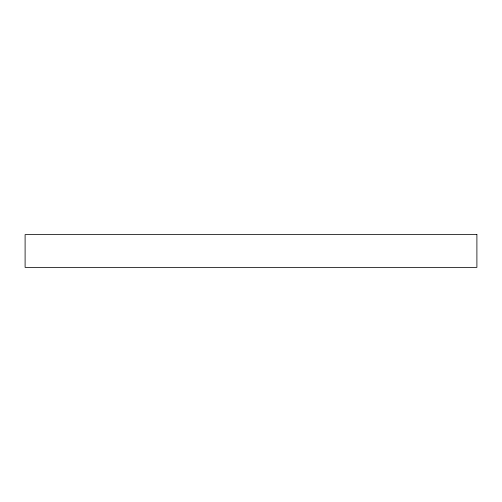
<?xml version="1.0" encoding="UTF-8"?>
<svg xmlns="http://www.w3.org/2000/svg" width="502" height="502" viewBox="0 0 502 502"><rect width="100%" height="100%" fill="white"/><g stroke="black" fill="none" stroke-linecap="round" stroke-linejoin="round"><path stroke-width="0.75" d="M476.9 234.622L25.1 234.622L25.1 267.378L476.9 267.378L476.9 234.622"/></g></svg>
